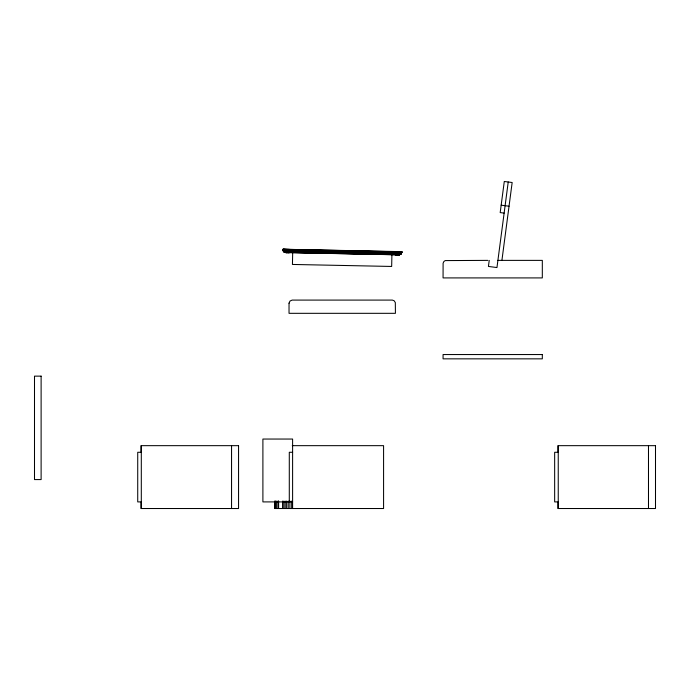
<?xml version="1.0" encoding="UTF-8"?>
<svg xmlns="http://www.w3.org/2000/svg" width="690" height="690" viewBox="0 0 690 690"><rect width="100%" height="100%" fill="white"/><g stroke="black" fill="none" stroke-linecap="round" stroke-linejoin="round"><path stroke-width="1.03" d="M285.548 249.314L286.16 251.807L287.566 252.661M285.832 249.314L286.402 251.815L287.713 252.661M286.126 249.323L286.428 251.341L287.394 252.592M286.436 249.332L286.824 251.678L287.868 252.669M286.747 249.332L287.152 251.833L288.187 252.669M287.066 249.34L288.11 252.661M287.394 249.349L288.351 252.678M287.721 249.357L288.515 252.678M288.058 249.357L288.679 252.687M288.403 249.366L288.851 252.687M288.748 249.375L289.024 252.687M289.093 249.383L289.188 252.687M289.438 249.392L289.412 252.687M292.681 252.764L292.439 264.451L391.67 266.452L391.911 254.765M395.292 251.522L395.18 254.826M395.637 251.531L395.405 254.826M395.982 251.54L395.594 254.834M396.327 251.54L395.775 254.834M396.664 251.548L395.913 254.843M397 251.557L396.138 254.843M397.337 251.565L396.241 254.852M397.664 251.574L397.268 253.903L396.405 254.852M397.983 251.574L397.544 253.911L396.56 254.826M398.294 251.583L397.802 253.911L396.724 254.86M398.596 251.591L398.07 253.92L396.879 254.86M398.889 251.591L398.32 253.92L397.026 254.869M399.182 251.6L398.561 253.929L397.138 254.86M399.45 251.609L398.794 253.937L397.293 254.869M399.717 251.609L399.018 253.937L397.44 254.869M399.967 251.617L399.234 253.946L397.578 254.852M400.209 251.617L399.441 253.946L397.725 254.852M400.433 251.626L399.631 253.946L397.897 254.886M400.64 251.634L399.812 253.955L397.871 254.852M400.838 251.634L399.976 253.955L398.001 254.886L399.993 254.101L401.183 251.643M401.33 251.643L400.398 253.963L398.182 254.886M401.58 251.652L400.511 253.972L398.415 254.895L400.89 253.972L401.891 251.876L282.969 249.263M401.684 251.652L400.7 253.972L398.277 254.886M401.175 251.859C401.804 253.506 398.104 255.145 399.174 254.843M401.571 251.867L400.761 253.816L398.915 254.877L400.881 253.972L401.856 251.867M489.227 260.389L488.434 266.435L496.964 267.556L508.228 181.996M501.915 260.38L512.161 182.514L504.286 181.479L500.19 212.589L504.131 213.107M400.718 254.118L283.909 251.764L284.245 252.04L400.373 254.377L401.149 253.653L283.469 251.281L285.444 252.557L399.156 254.843L400.968 253.816L401.787 252.083L282.848 249.685L283.599 251.453M284.245 252.04L400.183 254.489L398.984 254.843M399.294 254.8L285.013 252.437L283.236 250.919L283.262 249.263M487.856 260.38L445.223 260.587L443.877 261.519L443.101 263.218L443.066 277.915L542.314 277.915L542.323 260.38L497.904 260.38M292.258 445.662L383.58 445.662L383.58 508.521L274.793 508.521L274.793 501.061L274.818 508.521M292.603 452.278L289.291 452.278L289.291 501.906M292.603 501.906L262.899 501.906L262.899 439.047L292.603 439.047L292.603 508.504M282.831 249.254L401.899 251.652L399.941 254.584L284.616 252.255L282.926 249.685M291.456 249.763L293.397 249.797M338.393 250.703L343.887 250.815M394.206 251.833L399.251 251.936M282.883 249.901L401.822 252.298M282.926 250.116L401.77 252.506M401.701 252.713L282.986 250.323L283.374 251.108L401.304 253.48L283.236 250.919M283.055 250.53L401.623 252.92M283.142 250.729L401.528 253.109M283.607 251.453L401.037 253.816M283.754 251.617L400.881 253.972M284.073 251.902L400.554 254.256M282.986 249.694L284.349 252.04L287.29 252.652M284.858 252.35L287.152 252.644M285.427 252.557L287.014 252.618M283.047 249.478L284.245 251.91L286.73 252.618M283.15 249.478L284.021 251.617L286.134 252.6L284.599 251.307L284.082 249.28M283.538 249.271L284.228 251.626L286.419 252.626L284.987 251.315L284.522 249.288M501.164 205.189L509.039 206.224M283.711 249.271L284.263 251.298L285.945 252.566L284.116 251.626L283.262 249.478M283.547 249.487L284.228 251.462L285.953 252.6M285.686 252.557L285.108 252.359M286.057 252.566L284.418 251.298L283.892 249.28M286.298 252.575L284.892 251.479L284.297 249.288M286.574 252.575L285.298 251.488L284.763 249.297M286.73 252.583L285.427 251.324L285.013 249.297M286.885 252.583L285.746 251.496L285.272 249.306M648.488 445.662L648.488 508.521M558.245 445.662L558.245 508.521M291.68 501.061L291.68 508.521M289.895 501.061L289.895 508.521M288.213 501.061L288.213 508.521M286.635 501.061L286.635 508.521M285.168 501.061L285.168 508.521M283.806 501.061L283.806 508.521M282.546 501.061L282.546 508.521M278.579 501.061L278.579 508.521M278.519 501.061L278.519 508.521M277.104 501.061L277.104 508.521M275.983 501.061L275.983 508.521M275.215 501.061L275.215 508.521M231.555 445.662L231.555 508.521M141.303 445.662L141.303 508.521M289.032 303.177L289.032 313.32L395.422 313.32L395.318 302.539L394.137 300.762L392.334 300.09L292.129 300.09L289.998 301.056L289.032 303.177M542.314 354.548L443.075 354.548L443.066 358.843L542.314 358.843L542.323 354.548M41.115 376.136L34.5 376.136L34.5 479.576L41.115 479.576L41.115 376.136M238.559 445.662L141.027 445.662L141.027 452.278L137.724 452.278L137.724 501.906L141.027 501.906L141.027 508.521L238.559 508.521L238.559 445.662M655.5 445.662L557.968 445.662L557.968 452.278L554.657 452.278L554.657 501.906L557.968 501.906L557.968 508.521L655.5 508.521L655.5 445.662"/></g></svg>
